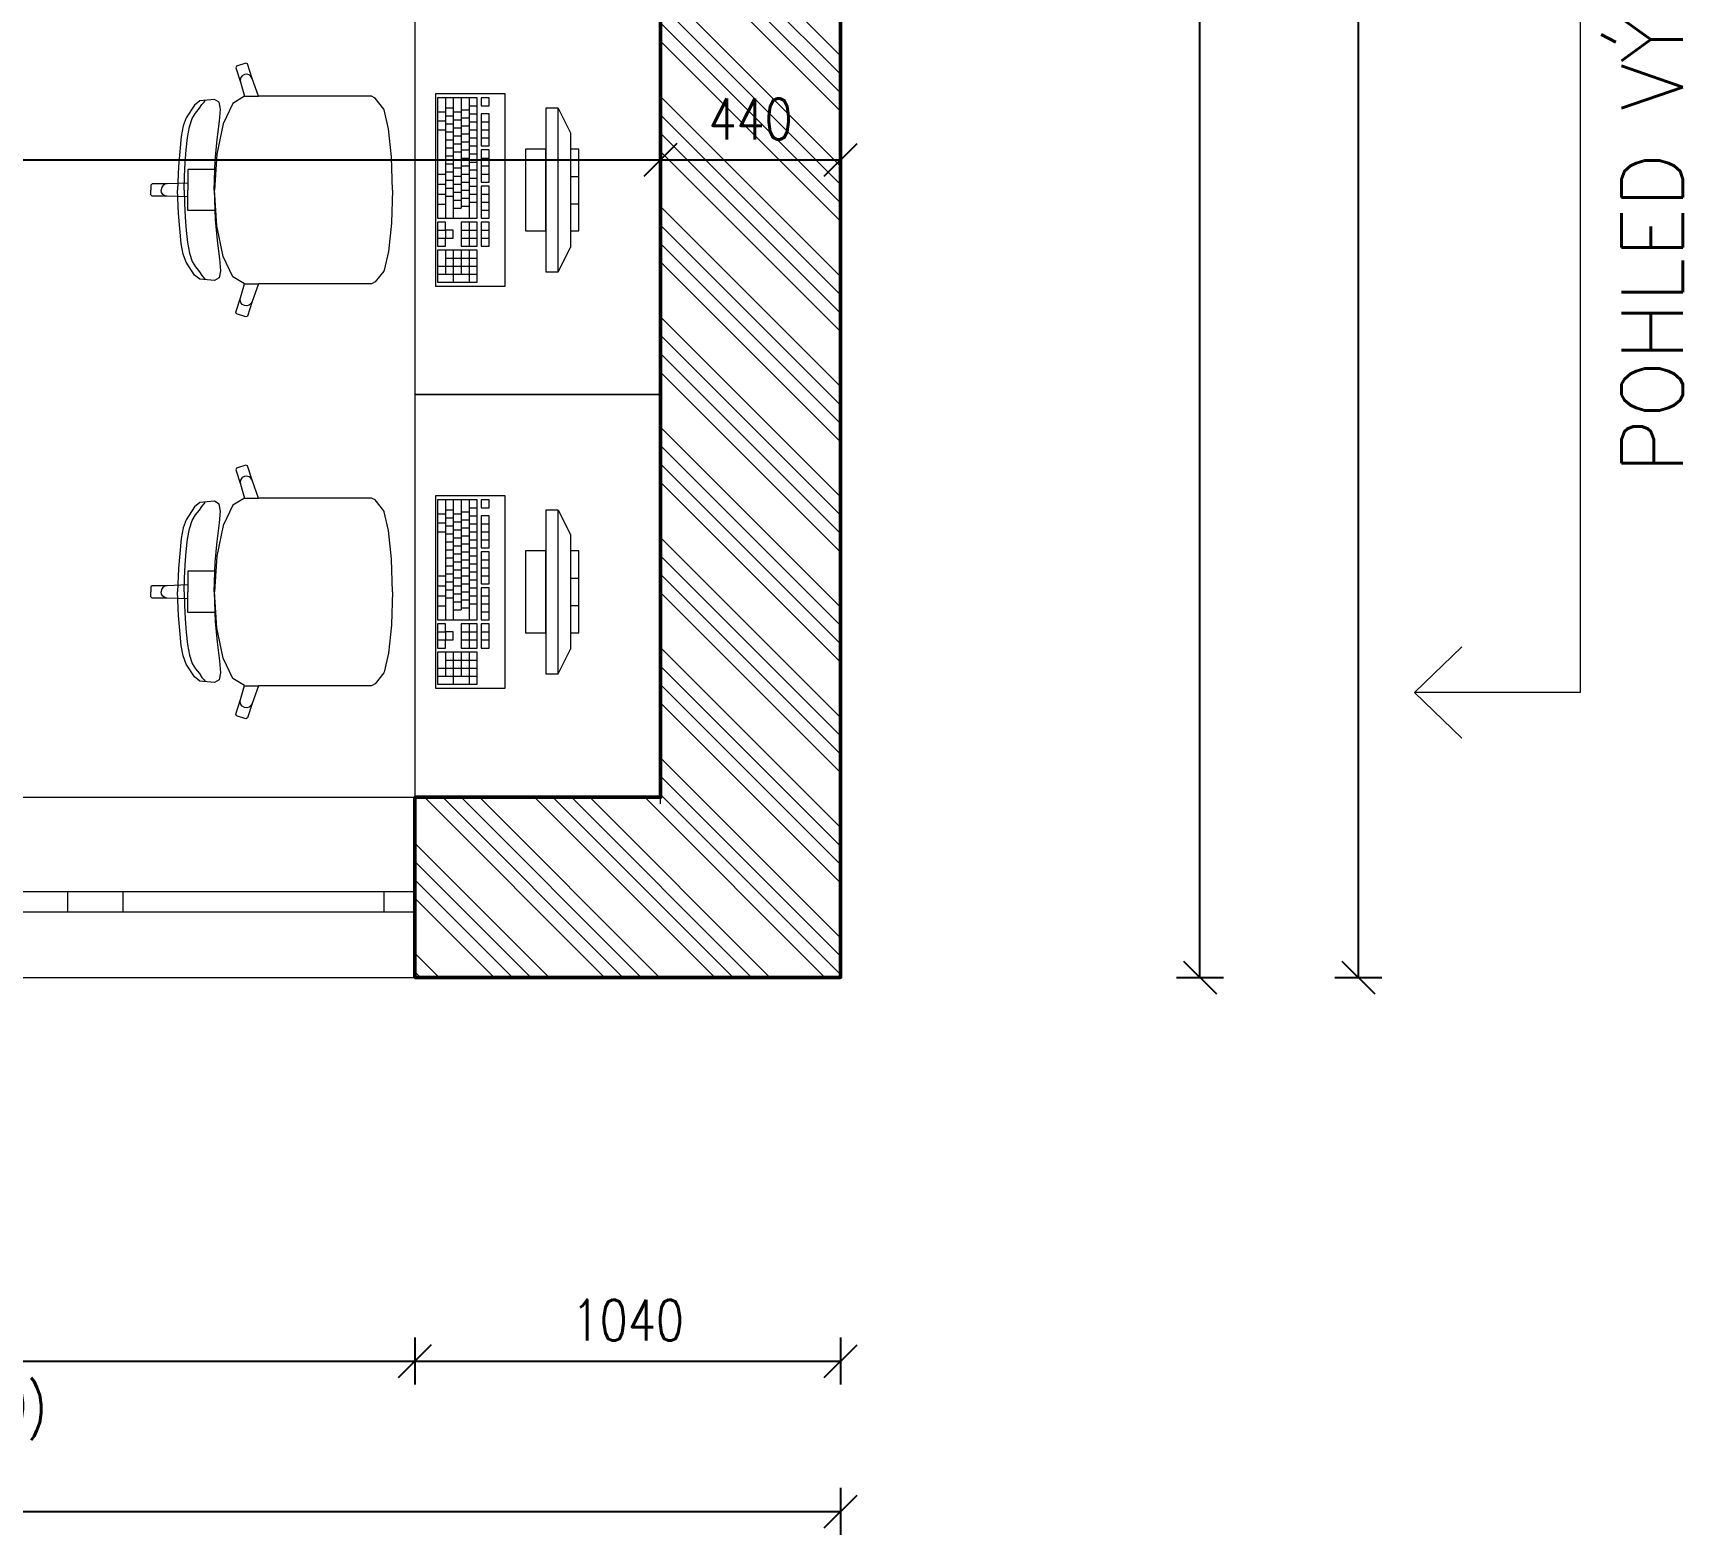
# Model space of a CAD drawing. Header units: millimetres. Extents: x 89194 to 559352, y -753138 to -204019.
# Drawn here: x 350765 to 354796, y -416952 to -413281 of the extents above; entities that cross this region are included whole.
import ezdxf

# ---------------------------------------------------------------- set-up
doc = ezdxf.new("R2010")
doc.units = ezdxf.units.MM
doc.header["$LTSCALE"] = 400
doc.header["$PDMODE"] = 3
for name, color, linetype, lineweight in [('RG_koty', 7, 'Continuous', 9), ('RG_nábytek', 32, 'Continuous', 9), ('RG_okna', 3, 'Continuous', 9), ('RG_popisy', 11, 'Continuous', 9), ('RG_zdivo nové', 1, 'Continuous', 50), ('RG_šrafy', 253, 'Continuous', 9)]:
    doc.layers.add(name, color=color, linetype=linetype, lineweight=lineweight)
doc.styles.add('Koty', font='romans.shx', dxfattribs={"width": 0.8})
doc.styles.get("Standard").update_dxf_attribs({"font": 'romans.shx', "height": 100})
doc.dimstyles.new('RG_50_vnitřní', dxfattribs={"dimscale": 50, "dimtxt": 2, "dimasz": 1.6, "dimexe": 1.15, "dimexo": 0, "dimgap": 1, "dimtad": 1, "dimdec": 0, "dimrnd": 5, "dimzin": 0, "dimdsep": 46, "dimtxsty": 'Koty', "dimblk1": 'OBLIQUE', "dimblk2": 'OBLIQUE', "dimsah": 1, "dimcen": 0.09, "dimclrd": 256, "dimclre": 256, "dimclrt": 2, "dimazin": 0, "dimtfac": 1, "dimtdec": 0, "dimtmove": 2, "dimatfit": 3, "dimfxl": 1.15, "dimfxlon": 1, "dimtolj": 1, "dimtzin": 0, "dimarcsym": 0})

# ---------------------------------------------------------------- blocks, each defined once
blk = doc.blocks.new('okno_2375')
at = {"layer": 'RG_okna'}
for points in [[(437181.1, -409465), (439556.1, -409465)], [(437181.1, -409695), (439556.1, -409695)], [(437256.1, -409745), (437256.1, -409695)], [(437894.1, -409745), (437894.1, -409695)], [(438030.1, -409695), (438030.1, -409745)], [(438707.1, -409695), (438707.1, -409745)], [(438843.1, -409745), (438843.1, -409695)], [(439481.1, -409745), (439481.1, -409695)], [(437181.1, -409745), (439556.1, -409745)], [(437181.1, -409905), (439556.1, -409905)]]:
    blk.add_lwpolyline(points, dxfattribs=at)
blk = doc.blocks.new('nabytek_c_1_02')
at = {"layer": 'RG_nábytek'}
for p, q in [((351698.4, -413133.2), (351698.4, -414133.2)), ((352298.4, -414133.2), (352298.4, -413133.2)), ((351262.5, -413312.7), (351260.6, -413316.5)), ((351260.6, -413316.5), (351272, -413351.9)), ((351285.2, -413305.2), (351262.5, -413312.7)), ((351272.9, -413340.4), (351271.3, -413346)), ((351276.5, -413335.7), (351272.9, -413340.4)), ((351281.6, -413332.9), (351276.5, -413335.7)), ((351287.4, -413332.2), (351281.6, -413332.9)), ((351289, -413307.1), (351285.2, -413305.2)), ((351293, -413333.8), (351287.4, -413332.2)), ((351300.4, -413342.5), (351289, -413307.1)), ((351297.6, -413337.4), (351293, -413333.8)), ((351300.4, -413342.5), (351297.6, -413337.4)), ((351271.3, -413346), (351272, -413351.9)), ((351272, -413351.9), (351281.6, -413386)), ((351316.1, -413385.9), (351300.4, -413342.5)), ((351918.4, -413380.2), (351748.4, -413380.2)), ((351748.4, -413380.2), (351748.4, -413850.2)), ((351918.4, -413850.2), (351918.4, -413380.2)), ((351159.4, -413407.6), (351139.3, -413438.7)), ((351172.6, -413397.1), (351159.4, -413407.6)), ((351161.8, -413427.2), (351171.8, -413415.5)), ((351171.8, -413415.5), (351178, -413406.4)), ((351208.7, -413393.8), (351172.6, -413397.1)), ((351178, -413406.4), (351183.2, -413400.2)), ((351183.2, -413400.2), (351185.8, -413396.4)), ((351220.2, -413400.5), (351208.7, -413393.8)), ((351223.3, -413417.7), (351220.2, -413400.5)), ((351220.7, -413446.7), (351223.3, -413417.7)), ((351253.8, -413403.4), (351230, -413453.1)), ((351281.6, -413386), (351253.8, -413403.4)), ((351281.8, -413385.9), (351281.6, -413386)), ((351281.8, -413385.9), (351316.1, -413385.9)), ((351525.2, -413385.9), (351316.1, -413385.9)), ((351561.3, -413385.9), (351525.2, -413385.9)), ((351592.3, -413385.9), (351561.3, -413385.9)), ((351600.9, -413390.5), (351592.3, -413385.9)), ((351622.1, -413417.3), (351600.9, -413390.5)), ((351622.9, -413419.4), (351622.1, -413417.3)), ((351633.6, -413465.3), (351622.9, -413419.4)), ((351753.2, -413390), (351753.2, -413683.7)), ((351850.2, -413390), (351753.2, -413390)), ((351772.6, -413390), (351772.6, -413683.7)), ((351772.6, -413414.5), (351792, -413414.5)), ((351792, -413390), (351792, -413683.7)), ((351811.4, -413390), (351811.4, -413659.3)), ((351811.4, -413419.4), (351830.8, -413419.4)), ((351830.8, -413390), (351830.8, -413683.7)), ((351830.8, -413409.6), (351850.2, -413409.6)), ((351850.2, -413683.7), (351850.2, -413390)), ((351859.9, -413390), (351859.9, -413409.6)), ((351879.3, -413390), (351859.9, -413390)), ((351859.9, -413409.6), (351879.3, -413409.6)), ((351879.3, -413409.6), (351879.3, -413390)), ((352018.4, -413415.2), (352018.4, -413815.2)), ((352048.4, -413415.2), (352018.4, -413415.2)), ((352048.4, -413815.2), (352048.4, -413415.2)), ((352048.4, -413415.2), (352078.4, -413475.2)), ((351132.1, -413458.6), (351127.3, -413484.5)), ((351139.3, -413438.7), (351132.1, -413458.6)), ((351142.9, -413486.7), (351147.8, -413460.7)), ((351147.8, -413460.7), (351154.1, -413440.4)), ((351154.1, -413440.4), (351161.8, -413427.2)), ((351230, -413453.1), (351214.1, -413527.5)), ((351214.9, -413492), (351220.7, -413446.7)), ((351753.2, -413424.3), (351772.6, -413424.3)), ((351753.2, -413446.3), (351772.6, -413446.3)), ((351772.6, -413434), (351792, -413434)), ((351772.6, -413453.6), (351792, -413453.6)), ((351792, -413424.3), (351811.4, -413424.3)), ((351792, -413443.8), (351811.4, -413443.8)), ((351811.4, -413438.9), (351830.8, -413438.9)), ((351811.4, -413458.5), (351830.8, -413458.5)), ((351830.8, -413429.2), (351850.2, -413429.2)), ((351830.8, -413448.7), (351850.2, -413448.7)), ((351859.9, -413429.2), (351859.9, -413507.5)), ((351879.3, -413429.2), (351859.9, -413429.2)), ((351859.9, -413448.7), (351879.3, -413448.7)), ((351879.3, -413507.5), (351879.3, -413429.2)), ((351127.3, -413484.5), (351120.3, -413557.7)), ((351139.2, -413516.7), (351142.9, -413486.7)), ((351210.2, -413542.9), (351214.9, -413492)), ((351640.8, -413534.1), (351633.6, -413465.3)), ((351753.2, -413468.3), (351772.6, -413468.3)), ((351772.6, -413473.2), (351792, -413473.2)), ((351772.6, -413492.8), (351792, -413492.8)), ((351792, -413463.4), (351811.4, -413463.4)), ((351792, -413483), (351811.4, -413483)), ((351792, -413502.6), (351811.4, -413502.6)), ((351811.4, -413478.1), (351830.8, -413478.1)), ((351811.4, -413497.7), (351830.8, -413497.7)), ((351830.8, -413468.3), (351850.2, -413468.3)), ((351830.8, -413487.9), (351850.2, -413487.9)), ((351859.9, -413468.3), (351879.3, -413468.3)), ((351859.9, -413487.9), (351879.3, -413487.9)), ((352078.4, -413475.2), (352078.4, -413755.2)), ((351136.7, -413549.1), (351139.2, -413516.7)), ((351207.9, -413615.2), (351210.2, -413542.9)), ((351214.1, -413527.5), (351211.7, -413564.9)), ((351640.9, -413535.2), (351640.8, -413534.1)), ((351643.4, -413615.2), (351640.9, -413535.2)), ((351772.6, -413512.4), (351792, -413512.4)), ((351772.6, -413532), (351792, -413532)), ((351792, -413522.2), (351811.4, -413522.2)), ((351792, -413541.8), (351811.4, -413541.8)), ((351811.4, -413517.3), (351830.8, -413517.3)), ((351811.4, -413536.9), (351830.8, -413536.9)), ((351830.8, -413507.5), (351850.2, -413507.5)), ((351830.8, -413527.1), (351850.2, -413527.1)), ((351859.9, -413507.5), (351879.3, -413507.5)), ((351859.9, -413517.3), (351859.9, -413595.6)), ((351879.3, -413517.3), (351859.9, -413517.3)), ((351859.9, -413536.9), (351879.3, -413536.9)), ((351879.3, -413595.6), (351879.3, -413517.3)), ((351968.4, -413515.2), (351968.4, -413715.2)), ((352018.4, -413515.2), (351968.4, -413515.2)), ((352018.4, -413715.2), (352018.4, -413515.2)), ((352078.4, -413515.2), (352078.4, -413715.2)), ((352098.4, -413515.2), (352078.4, -413515.2)), ((352098.4, -413715.2), (352098.4, -413515.2)), ((351120.3, -413557.7), (351118.1, -413615.2)), ((351134.7, -413615.2), (351135.2, -413582.5)), ((351135.2, -413582.5), (351136.7, -413549.1)), ((351173, -413564.9), (351143.1, -413564.9)), ((351143.1, -413564.9), (351143.1, -413598.3)), ((351211.7, -413564.9), (351173, -413564.9)), ((351211.7, -413564.9), (351208.5, -413615.2)), ((351753.2, -413576), (351772.6, -413576)), ((351772.6, -413551.5), (351792, -413551.5)), ((351772.6, -413571.1), (351792, -413571.1)), ((351792, -413561.3), (351811.4, -413561.3)), ((351792, -413580.9), (351811.4, -413580.9)), ((351811.4, -413556.4), (351830.8, -413556.4)), ((351811.4, -413576), (351830.8, -413576)), ((351830.8, -413546.7), (351850.2, -413546.7)), ((351830.8, -413566.2), (351850.2, -413566.2)), ((351859.9, -413556.4), (351879.3, -413556.4)), ((351859.9, -413576), (351879.3, -413576)), ((352078.4, -413581.9), (352098.4, -413581.9)), ((351056.3, -413600.1), (351053.4, -413603.1)), ((351053.4, -413603.1), (351053.4, -413615.2)), ((351053.4, -413627.3), (351053.4, -413615.2)), ((351093.2, -413600.1), (351056.3, -413600.1)), ((351079.4, -413609.4), (351078.3, -413615.2)), ((351079.4, -413621), (351078.3, -413615.2)), ((351082.7, -413604.5), (351079.4, -413609.4)), ((351082.7, -413625.9), (351079.4, -413621)), ((351087.5, -413601.2), (351082.7, -413604.5)), ((351093.2, -413600.1), (351087.5, -413601.2)), ((351143.1, -413598.3), (351093.2, -413600.1)), ((351120.3, -413672.7), (351118.1, -413615.2)), ((351134.7, -413615.2), (351135.2, -413647.9)), ((351143.1, -413598.3), (351143.1, -413615.2)), ((351143.1, -413632.1), (351143.1, -413615.2)), ((351207.9, -413615.2), (351210.2, -413687.5)), ((351211.7, -413665.5), (351208.5, -413615.2)), ((351643.4, -413615.2), (351640.9, -413695.2)), ((351753.2, -413600.5), (351772.6, -413600.5)), ((351772.6, -413590.7), (351792, -413590.7)), ((351772.6, -413610.3), (351792, -413610.3)), ((351792, -413600.5), (351811.4, -413600.5)), ((351792, -413620.1), (351811.4, -413620.1)), ((351811.4, -413595.6), (351830.8, -413595.6)), ((351811.4, -413615.2), (351830.8, -413615.2)), ((351830.8, -413585.8), (351850.2, -413585.8)), ((351830.8, -413605.4), (351850.2, -413605.4)), ((351859.9, -413595.6), (351879.3, -413595.6)), ((351859.9, -413605.4), (351859.9, -413683.7)), ((351879.3, -413605.4), (351859.9, -413605.4)), ((351879.3, -413683.7), (351879.3, -413605.4)), ((351056.3, -413630.3), (351053.4, -413627.3)), ((351093.2, -413630.3), (351056.3, -413630.3)), ((351087.5, -413629.1), (351082.7, -413625.9)), ((351093.2, -413630.3), (351087.5, -413629.1)), ((351143.1, -413632.1), (351093.2, -413630.3)), ((351135.2, -413647.9), (351136.7, -413681.3)), ((351143.1, -413665.5), (351143.1, -413632.1)), ((351753.2, -413625), (351772.6, -413625)), ((351753.2, -413649.5), (351772.6, -413649.5)), ((351772.6, -413629.9), (351792, -413629.9)), ((351792, -413639.7), (351811.4, -413639.7)), ((351792, -413659.3), (351811.4, -413659.3)), ((351811.4, -413634.8), (351830.8, -413634.8)), ((351811.4, -413654.4), (351830.8, -413654.4)), ((351830.8, -413625), (351850.2, -413625)), ((351830.8, -413644.6), (351850.2, -413644.6)), ((351859.9, -413625), (351879.3, -413625)), ((351859.9, -413644.6), (351879.3, -413644.6)), ((351859.9, -413664.2), (351879.3, -413664.2)), ((352078.4, -413648.5), (352098.4, -413648.5)), ((351127.3, -413745.9), (351120.3, -413672.7)), ((351136.7, -413681.3), (351139.2, -413713.7)), ((351173, -413665.5), (351143.1, -413665.5)), ((351211.7, -413665.5), (351173, -413665.5)), ((351210.2, -413687.5), (351214.9, -413738.4)), ((351214.1, -413702.9), (351211.7, -413665.5)), ((351230, -413777.3), (351214.1, -413702.9)), ((351640.8, -413696.3), (351633.6, -413765)), ((351640.9, -413695.2), (351640.8, -413696.3)), ((351753.2, -413683.7), (351850.2, -413683.7)), ((351753.2, -413693.5), (351753.2, -413752.3)), ((351772.6, -413693.5), (351753.2, -413693.5)), ((351772.6, -413713.1), (351772.6, -413693.5)), ((351811.4, -413693.5), (351811.4, -413752.3)), ((351850.2, -413693.5), (351811.4, -413693.5)), ((351830.8, -413693.5), (351830.8, -413752.3)), ((351850.2, -413752.3), (351850.2, -413693.5)), ((351859.9, -413683.7), (351879.3, -413683.7)), ((351859.9, -413693.5), (351859.9, -413752.3)), ((351879.3, -413693.5), (351859.9, -413693.5)), ((351879.3, -413752.3), (351879.3, -413693.5)), ((351139.2, -413713.7), (351142.9, -413743.7)), ((351142.9, -413743.7), (351147.8, -413769.7)), ((351214.9, -413738.4), (351220.7, -413783.7)), ((351753.2, -413713.1), (351772.6, -413713.1)), ((351753.2, -413732.7), (351772.6, -413732.7)), ((351792, -413713.1), (351772.6, -413713.1)), ((351772.6, -413713.1), (351772.6, -413732.7)), ((351772.6, -413752.3), (351772.6, -413732.7)), ((351772.6, -413732.7), (351792, -413732.7)), ((351792, -413732.7), (351792, -413713.1)), ((351811.4, -413713.1), (351850.2, -413713.1)), ((351811.4, -413732.7), (351850.2, -413732.7)), ((351859.9, -413713.1), (351879.3, -413713.1)), ((351859.9, -413732.7), (351879.3, -413732.7)), ((351968.4, -413715.2), (352018.4, -413715.2)), ((352078.4, -413715.2), (352098.4, -413715.2)), ((351132.1, -413771.8), (351127.3, -413745.9)), ((351139.3, -413791.7), (351132.1, -413771.8)), ((351147.8, -413769.7), (351154.1, -413790)), ((351220.7, -413783.7), (351223.3, -413812.6)), ((351253.8, -413827), (351230, -413777.3)), ((351633.6, -413765), (351622.9, -413811)), ((351753.2, -413752.3), (351772.6, -413752.3)), ((351753.2, -413762.1), (351753.2, -413840.4)), ((351850.2, -413762.1), (351753.2, -413762.1)), ((351772.6, -413762.1), (351772.6, -413820.8)), ((351772.6, -413781.7), (351850.2, -413781.7)), ((351792, -413762.1), (351792, -413840.4)), ((351811.4, -413752.3), (351850.2, -413752.3)), ((351811.4, -413762.1), (351811.4, -413820.8)), ((351830.8, -413762.1), (351830.8, -413840.4)), ((351850.2, -413840.4), (351850.2, -413762.1)), ((351859.9, -413752.3), (351879.3, -413752.3)), ((352048.4, -413815.2), (352078.4, -413755.2)), ((351159.4, -413822.8), (351139.3, -413791.7)), ((351154.1, -413790), (351161.8, -413803.2)), ((351172.6, -413833.3), (351159.4, -413822.8)), ((351161.8, -413803.2), (351171.8, -413814.9)), ((351171.8, -413814.9), (351178, -413824)), ((351178, -413824), (351183.2, -413830.2)), ((351223.3, -413812.6), (351220.2, -413829.9)), ((351622.1, -413813.1), (351600.9, -413839.9)), ((351622.9, -413811), (351622.1, -413813.1)), ((351753.2, -413801.2), (351850.2, -413801.2)), ((351753.2, -413820.8), (351850.2, -413820.8)), ((352018.4, -413815.2), (352048.4, -413815.2)), ((351208.7, -413836.6), (351172.6, -413833.3)), ((351183.2, -413830.2), (351185.8, -413834)), ((351220.2, -413829.9), (351208.7, -413836.6)), ((351281.6, -413844.3), (351253.8, -413827)), ((351272, -413878.5), (351281.6, -413844.3)), ((351281.8, -413844.5), (351281.6, -413844.3)), ((351281.8, -413844.5), (351316.1, -413844.5)), ((351316.1, -413844.5), (351300.4, -413887.8)), ((351525.2, -413844.5), (351316.1, -413844.5)), ((351561.3, -413844.5), (351525.2, -413844.5)), ((351592.3, -413844.5), (351561.3, -413844.5)), ((351600.9, -413839.9), (351592.3, -413844.5)), ((351748.4, -413850.2), (351918.4, -413850.2)), ((351753.2, -413840.4), (351850.2, -413840.4)), ((351260.6, -413913.9), (351272, -413878.5)), ((351271.3, -413884.4), (351272, -413878.5)), ((351272.9, -413890), (351271.3, -413884.4)), ((351276.5, -413894.7), (351272.9, -413890)), ((351281.6, -413897.5), (351276.5, -413894.7)), ((351287.4, -413898.2), (351281.6, -413897.5)), ((351293, -413896.6), (351287.4, -413898.2)), ((351300.4, -413887.8), (351289, -413923.3)), ((351297.6, -413893), (351293, -413896.6)), ((351300.4, -413887.8), (351297.6, -413893)), ((351262.5, -413917.7), (351260.6, -413913.9)), ((351285.2, -413925.2), (351262.5, -413917.7)), ((351289, -413923.3), (351285.2, -413925.2)), ((351698.4, -414115.2), (352298.4, -414115.2)), ((352298.4, -414115.2), (351698.4, -414115.2)), ((351698.4, -414115.2), (351698.4, -415115.2)), ((352298.4, -415115.2), (352298.4, -414115.2)), ((351262.5, -414294.7), (351260.6, -414298.5)), ((351260.6, -414298.5), (351272, -414333.9)), ((351285.2, -414287.2), (351262.5, -414294.7)), ((351289, -414289.1), (351285.2, -414287.2)), ((351300.4, -414324.5), (351289, -414289.1)), ((351272.9, -414322.4), (351271.3, -414328)), ((351271.3, -414328), (351272, -414333.9)), ((351272, -414333.9), (351281.6, -414368)), ((351276.5, -414317.7), (351272.9, -414322.4)), ((351281.6, -414314.9), (351276.5, -414317.7)), ((351287.4, -414314.2), (351281.6, -414314.9)), ((351293, -414315.8), (351287.4, -414314.2)), ((351297.6, -414319.4), (351293, -414315.8)), ((351300.4, -414324.5), (351297.6, -414319.4)), ((351316.1, -414367.9), (351300.4, -414324.5)), ((351159.4, -414389.6), (351139.3, -414420.7)), ((351172.6, -414379.1), (351159.4, -414389.6)), ((351171.8, -414397.5), (351178, -414388.4)), ((351208.7, -414375.8), (351172.6, -414379.1)), ((351178, -414388.4), (351183.2, -414382.2)), ((351183.2, -414382.2), (351185.8, -414378.4)), ((351220.2, -414382.5), (351208.7, -414375.8)), ((351223.3, -414399.7), (351220.2, -414382.5)), ((351253.8, -414385.4), (351230, -414435.1)), ((351281.6, -414368), (351253.8, -414385.4)), ((351281.8, -414367.9), (351281.6, -414368)), ((351281.8, -414367.9), (351316.1, -414367.9)), ((351525.2, -414367.9), (351316.1, -414367.9)), ((351561.3, -414367.9), (351525.2, -414367.9)), ((351592.3, -414367.9), (351561.3, -414367.9)), ((351600.9, -414372.5), (351592.3, -414367.9)), ((351622.1, -414399.3), (351600.9, -414372.5)), ((351918.4, -414362.2), (351748.4, -414362.2)), ((351748.4, -414362.2), (351748.4, -414832.2)), ((351753.2, -414372), (351753.2, -414665.7)), ((351850.2, -414372), (351753.2, -414372)), ((351772.6, -414372), (351772.6, -414665.7)), ((351792, -414372), (351792, -414665.7)), ((351811.4, -414372), (351811.4, -414641.3)), ((351830.8, -414372), (351830.8, -414665.7)), ((351850.2, -414665.7), (351850.2, -414372)), ((351859.9, -414372), (351859.9, -414391.6)), ((351879.3, -414372), (351859.9, -414372)), ((351879.3, -414391.6), (351879.3, -414372)), ((351918.4, -414832.2), (351918.4, -414362.2)), ((351139.3, -414420.7), (351132.1, -414440.6)), ((351147.8, -414442.7), (351154.1, -414422.4)), ((351154.1, -414422.4), (351161.8, -414409.2)), ((351161.8, -414409.2), (351171.8, -414397.5)), ((351214.9, -414474), (351220.7, -414428.7)), ((351220.7, -414428.7), (351223.3, -414399.7)), ((351622.9, -414401.4), (351622.1, -414399.3)), ((351633.6, -414447.3), (351622.9, -414401.4)), ((351753.2, -414406.3), (351772.6, -414406.3)), ((351753.2, -414428.3), (351772.6, -414428.3)), ((351772.6, -414396.5), (351792, -414396.5)), ((351772.6, -414416), (351792, -414416)), ((351792, -414406.3), (351811.4, -414406.3)), ((351792, -414425.8), (351811.4, -414425.8)), ((351811.4, -414401.4), (351830.8, -414401.4)), ((351811.4, -414420.9), (351830.8, -414420.9)), ((351830.8, -414391.6), (351850.2, -414391.6)), ((351830.8, -414411.2), (351850.2, -414411.2)), ((351859.9, -414391.6), (351879.3, -414391.6)), ((351859.9, -414411.2), (351859.9, -414489.5)), ((351879.3, -414411.2), (351859.9, -414411.2)), ((351879.3, -414489.5), (351879.3, -414411.2)), ((352018.4, -414397.2), (352018.4, -414797.2)), ((352048.4, -414397.2), (352018.4, -414397.2)), ((352048.4, -414797.2), (352048.4, -414397.2)), ((352048.4, -414397.2), (352078.4, -414457.2)), ((351127.3, -414466.5), (351120.3, -414539.7)), ((351132.1, -414440.6), (351127.3, -414466.5)), ((351139.2, -414498.7), (351142.9, -414468.7)), ((351142.9, -414468.7), (351147.8, -414442.7)), ((351230, -414435.1), (351214.1, -414509.5)), ((351640.8, -414516.1), (351633.6, -414447.3)), ((351753.2, -414450.3), (351772.6, -414450.3)), ((351772.6, -414435.6), (351792, -414435.6)), ((351772.6, -414455.2), (351792, -414455.2)), ((351792, -414445.4), (351811.4, -414445.4)), ((351792, -414465), (351811.4, -414465)), ((351811.4, -414440.5), (351830.8, -414440.5)), ((351811.4, -414460.1), (351830.8, -414460.1)), ((351830.8, -414430.7), (351850.2, -414430.7)), ((351830.8, -414450.3), (351850.2, -414450.3)), ((351830.8, -414469.9), (351850.2, -414469.9)), ((351859.9, -414430.7), (351879.3, -414430.7)), ((351859.9, -414450.3), (351879.3, -414450.3)), ((351859.9, -414469.9), (351879.3, -414469.9)), ((352078.4, -414457.2), (352078.4, -414737.2)), ((351136.7, -414531.1), (351139.2, -414498.7)), ((351210.2, -414524.9), (351214.9, -414474)), ((351214.1, -414509.5), (351211.7, -414546.9)), ((351772.6, -414474.8), (351792, -414474.8)), ((351772.6, -414494.4), (351792, -414494.4)), ((351792, -414484.6), (351811.4, -414484.6)), ((351792, -414504.2), (351811.4, -414504.2)), ((351811.4, -414479.7), (351830.8, -414479.7)), ((351811.4, -414499.3), (351830.8, -414499.3)), ((351830.8, -414489.5), (351850.2, -414489.5)), ((351830.8, -414509.1), (351850.2, -414509.1)), ((351859.9, -414489.5), (351879.3, -414489.5)), ((351859.9, -414499.3), (351859.9, -414577.6)), ((351879.3, -414499.3), (351859.9, -414499.3)), ((351879.3, -414577.6), (351879.3, -414499.3)), ((351968.4, -414497.2), (351968.4, -414697.2)), ((352018.4, -414497.2), (351968.4, -414497.2)), ((352018.4, -414697.2), (352018.4, -414497.2)), ((352078.4, -414497.2), (352078.4, -414697.2)), ((352098.4, -414497.2), (352078.4, -414497.2)), ((352098.4, -414697.2), (352098.4, -414497.2)), ((351120.3, -414539.7), (351118.1, -414597.2)), ((351135.2, -414564.5), (351136.7, -414531.1)), ((351173, -414546.9), (351143.1, -414546.9)), ((351143.1, -414546.9), (351143.1, -414580.3)), ((351211.7, -414546.9), (351173, -414546.9)), ((351207.9, -414597.2), (351210.2, -414524.9)), ((351211.7, -414546.9), (351208.5, -414597.2)), ((351640.9, -414517.2), (351640.8, -414516.1)), ((351643.4, -414597.2), (351640.9, -414517.2)), ((351772.6, -414514), (351792, -414514)), ((351772.6, -414533.5), (351792, -414533.5)), ((351792, -414523.8), (351811.4, -414523.8)), ((351792, -414543.3), (351811.4, -414543.3)), ((351811.4, -414518.9), (351830.8, -414518.9)), ((351811.4, -414538.4), (351830.8, -414538.4)), ((351830.8, -414528.7), (351850.2, -414528.7)), ((351830.8, -414548.2), (351850.2, -414548.2)), ((351859.9, -414518.9), (351879.3, -414518.9)), ((351859.9, -414538.4), (351879.3, -414538.4)), ((351056.3, -414582.1), (351053.4, -414585.1)), ((351053.4, -414585.1), (351053.4, -414597.2)), ((351093.2, -414582.1), (351056.3, -414582.1)), ((351082.7, -414586.5), (351079.4, -414591.4)), ((351087.5, -414583.2), (351082.7, -414586.5)), ((351093.2, -414582.1), (351087.5, -414583.2)), ((351143.1, -414580.3), (351093.2, -414582.1)), ((351134.7, -414597.2), (351135.2, -414564.5)), ((351143.1, -414580.3), (351143.1, -414597.2)), ((351753.2, -414558), (351772.6, -414558)), ((351753.2, -414582.5), (351772.6, -414582.5)), ((351772.6, -414553.1), (351792, -414553.1)), ((351772.6, -414572.7), (351792, -414572.7)), ((351792, -414562.9), (351811.4, -414562.9)), ((351792, -414582.5), (351811.4, -414582.5)), ((351811.4, -414558), (351830.8, -414558)), ((351811.4, -414577.6), (351830.8, -414577.6)), ((351830.8, -414567.8), (351850.2, -414567.8)), ((351830.8, -414587.4), (351850.2, -414587.4)), ((351859.9, -414558), (351879.3, -414558)), ((351859.9, -414577.6), (351879.3, -414577.6)), ((351859.9, -414587.4), (351859.9, -414665.7)), ((351879.3, -414587.4), (351859.9, -414587.4)), ((351879.3, -414665.7), (351879.3, -414587.4)), ((352078.4, -414563.9), (352098.4, -414563.9)), ((351053.4, -414609.3), (351053.4, -414597.2)), ((351056.3, -414612.3), (351053.4, -414609.3)), ((351093.2, -414612.3), (351056.3, -414612.3)), ((351079.4, -414591.4), (351078.3, -414597.2)), ((351079.4, -414603), (351078.3, -414597.2)), ((351082.7, -414607.9), (351079.4, -414603)), ((351087.5, -414611.1), (351082.7, -414607.9)), ((351093.2, -414612.3), (351087.5, -414611.1)), ((351143.1, -414614.1), (351093.2, -414612.3)), ((351120.3, -414654.7), (351118.1, -414597.2)), ((351134.7, -414597.2), (351135.2, -414629.9)), ((351135.2, -414629.9), (351136.7, -414663.3)), ((351143.1, -414614.1), (351143.1, -414597.2)), ((351143.1, -414647.5), (351143.1, -414614.1)), ((351207.9, -414597.2), (351210.2, -414669.5)), ((351211.7, -414647.5), (351208.5, -414597.2)), ((351643.4, -414597.2), (351640.9, -414677.2)), ((351753.2, -414607), (351772.6, -414607)), ((351753.2, -414631.5), (351772.6, -414631.5)), ((351772.6, -414592.3), (351792, -414592.3)), ((351772.6, -414611.9), (351792, -414611.9)), ((351792, -414602.1), (351811.4, -414602.1)), ((351792, -414621.7), (351811.4, -414621.7)), ((351811.4, -414597.2), (351830.8, -414597.2)), ((351811.4, -414616.8), (351830.8, -414616.8)), ((351830.8, -414607), (351850.2, -414607)), ((351830.8, -414626.6), (351850.2, -414626.6)), ((351859.9, -414607), (351879.3, -414607)), ((351859.9, -414626.6), (351879.3, -414626.6)), ((352078.4, -414630.5), (352098.4, -414630.5)), ((351127.3, -414727.9), (351120.3, -414654.7)), ((351136.7, -414663.3), (351139.2, -414695.7)), ((351173, -414647.5), (351143.1, -414647.5)), ((351211.7, -414647.5), (351173, -414647.5)), ((351210.2, -414669.5), (351214.9, -414720.4)), ((351214.1, -414684.9), (351211.7, -414647.5)), ((351753.2, -414665.7), (351850.2, -414665.7)), ((351792, -414641.3), (351811.4, -414641.3)), ((351811.4, -414636.4), (351830.8, -414636.4)), ((351859.9, -414646.2), (351879.3, -414646.2)), ((351859.9, -414665.7), (351879.3, -414665.7)), ((351139.2, -414695.7), (351142.9, -414725.7)), ((351230, -414759.3), (351214.1, -414684.9)), ((351640.8, -414678.3), (351633.6, -414747)), ((351640.9, -414677.2), (351640.8, -414678.3)), ((351753.2, -414675.5), (351753.2, -414734.3)), ((351772.6, -414675.5), (351753.2, -414675.5)), ((351753.2, -414695.1), (351772.6, -414695.1)), ((351772.6, -414695.1), (351772.6, -414675.5)), ((351792, -414695.1), (351772.6, -414695.1)), ((351772.6, -414695.1), (351772.6, -414714.7)), ((351792, -414714.7), (351792, -414695.1)), ((351811.4, -414675.5), (351811.4, -414734.3)), ((351850.2, -414675.5), (351811.4, -414675.5)), ((351811.4, -414695.1), (351850.2, -414695.1)), ((351830.8, -414675.5), (351830.8, -414734.3)), ((351850.2, -414734.3), (351850.2, -414675.5)), ((351859.9, -414675.5), (351859.9, -414734.3)), ((351879.3, -414675.5), (351859.9, -414675.5)), ((351859.9, -414695.1), (351879.3, -414695.1)), ((351879.3, -414734.3), (351879.3, -414675.5)), ((351968.4, -414697.2), (352018.4, -414697.2)), ((352078.4, -414697.2), (352098.4, -414697.2)), ((351132.1, -414753.8), (351127.3, -414727.9)), ((351142.9, -414725.7), (351147.8, -414751.7)), ((351147.8, -414751.7), (351154.1, -414772)), ((351214.9, -414720.4), (351220.7, -414765.7)), ((351633.6, -414747), (351622.9, -414793)), ((351753.2, -414714.7), (351772.6, -414714.7)), ((351753.2, -414734.3), (351772.6, -414734.3)), ((351753.2, -414744.1), (351753.2, -414822.4)), ((351850.2, -414744.1), (351753.2, -414744.1)), ((351772.6, -414734.3), (351772.6, -414714.7)), ((351772.6, -414714.7), (351792, -414714.7)), ((351772.6, -414744.1), (351772.6, -414802.8)), ((351792, -414744.1), (351792, -414822.4)), ((351811.4, -414714.7), (351850.2, -414714.7)), ((351811.4, -414734.3), (351850.2, -414734.3)), ((351811.4, -414744.1), (351811.4, -414802.8)), ((351830.8, -414744.1), (351830.8, -414822.4)), ((351850.2, -414822.4), (351850.2, -414744.1)), ((351859.9, -414714.7), (351879.3, -414714.7)), ((351859.9, -414734.3), (351879.3, -414734.3)), ((352048.4, -414797.2), (352078.4, -414737.2)), ((351139.3, -414773.7), (351132.1, -414753.8)), ((351159.4, -414804.8), (351139.3, -414773.7)), ((351154.1, -414772), (351161.8, -414785.2)), ((351161.8, -414785.2), (351171.8, -414796.9)), ((351220.7, -414765.7), (351223.3, -414794.6)), ((351253.8, -414809), (351230, -414759.3)), ((351753.2, -414783.2), (351850.2, -414783.2)), ((351772.6, -414763.7), (351850.2, -414763.7)), ((351172.6, -414815.3), (351159.4, -414804.8)), ((351171.8, -414796.9), (351178, -414806)), ((351208.7, -414818.6), (351172.6, -414815.3)), ((351178, -414806), (351183.2, -414812.2)), ((351183.2, -414812.2), (351185.8, -414816)), ((351220.2, -414811.9), (351208.7, -414818.6)), ((351223.3, -414794.6), (351220.2, -414811.9)), ((351281.6, -414826.3), (351253.8, -414809)), ((351272, -414860.5), (351281.6, -414826.3)), ((351281.8, -414826.5), (351281.6, -414826.3)), ((351281.8, -414826.5), (351316.1, -414826.5)), ((351316.1, -414826.5), (351300.4, -414869.8)), ((351525.2, -414826.5), (351316.1, -414826.5)), ((351561.3, -414826.5), (351525.2, -414826.5)), ((351592.3, -414826.5), (351561.3, -414826.5)), ((351600.9, -414821.9), (351592.3, -414826.5)), ((351622.1, -414795.1), (351600.9, -414821.9)), ((351622.9, -414793), (351622.1, -414795.1)), ((351748.4, -414832.2), (351918.4, -414832.2)), ((351753.2, -414802.8), (351850.2, -414802.8)), ((351753.2, -414822.4), (351850.2, -414822.4)), ((352018.4, -414797.2), (352048.4, -414797.2)), ((351260.6, -414895.9), (351272, -414860.5)), ((351271.3, -414866.4), (351272, -414860.5)), ((351272.9, -414872), (351271.3, -414866.4)), ((351276.5, -414876.7), (351272.9, -414872)), ((351300.4, -414869.8), (351289, -414905.3)), ((351300.4, -414869.8), (351297.6, -414875)), ((351262.5, -414899.7), (351260.6, -414895.9)), ((351285.2, -414907.2), (351262.5, -414899.7)), ((351281.6, -414879.5), (351276.5, -414876.7)), ((351287.4, -414880.2), (351281.6, -414879.5)), ((351289, -414905.3), (351285.2, -414907.2)), ((351293, -414878.6), (351287.4, -414880.2)), ((351297.6, -414875), (351293, -414878.6)), ((351698.4, -415097.2), (352298.4, -415097.2))]:
    blk.add_line(p, q, dxfattribs=at)
blk = doc.blocks.new('_Oblique')
at = {"color": 0, "linetype": 'ByBlock', "lineweight": -2}
blk.add_line((-0.5, -0.5), (0.5, 0.5), dxfattribs=at)
blk = doc.blocks.new('*D304')
at = {"layer": 'Defpoints', "color": 0, "transparency": 16777216}
for p in [(349323.3, -415589.2), (351698.3, -415589.2), (351698.3, -416526.9)]:
    blk.add_point(p, dxfattribs=at)
at = {"layer": 'RG_koty', "lineweight": -2, "transparency": 16777216}
for p, q in [((349323.3, -416469.4), (349323.3, -416584.4)), ((351698.3, -416469.4), (351698.3, -416584.4)), ((349323.3, -416526.9), (351698.3, -416526.9))]:
    blk.add_line(p, q, dxfattribs=at)
at = {"layer": 'RG_koty', "lineweight": -2, "transparency": 16777216, "xscale": 80, "yscale": 80, "zscale": 80, "rotation": 180}
blk.add_blockref('_Oblique', (349323.3, -416526.9), dxfattribs=at)
at = {"layer": 'RG_koty', "lineweight": -2, "transparency": 16777216, "xscale": 80, "yscale": 80, "zscale": 80}
blk.add_blockref('_Oblique', (351698.3, -416526.9), dxfattribs=at)
at = {"layer": 'RG_koty', "color": 2, "transparency": 16777216, "char_height": 100, "attachment_point": 5, "style": 'Koty'}
for s, insert in [('\\A1;2375', (350510.8, -416426.9)), ('\\A1;1850(900)', (350510.8, -416653.1))]:
    blk.add_mtext(s, dxfattribs=dict(at, insert=insert))
blk = doc.blocks.new('*D305')
at = {"layer": 'Defpoints', "color": 0, "transparency": 16777216}
for p in [(351698.3, -415589.2), (352738.3, -415589.2), (352738.3, -416526.9)]:
    blk.add_point(p, dxfattribs=at)
at = {"layer": 'RG_koty', "lineweight": -2, "transparency": 16777216}
for p, q in [((351698.3, -416469.4), (351698.3, -416584.4)), ((352738.3, -416469.4), (352738.3, -416584.4)), ((351698.3, -416526.9), (352738.3, -416526.9))]:
    blk.add_line(p, q, dxfattribs=at)
at = {"layer": 'RG_koty', "lineweight": -2, "transparency": 16777216, "xscale": 80, "yscale": 80, "zscale": 80, "rotation": 180}
blk.add_blockref('_Oblique', (351698.3, -416526.9), dxfattribs=at)
at = {"layer": 'RG_koty', "lineweight": -2, "transparency": 16777216, "xscale": 80, "yscale": 80, "zscale": 80}
blk.add_blockref('_Oblique', (352738.3, -416526.9), dxfattribs=at)
at = {"layer": 'RG_koty', "color": 2, "transparency": 16777216, "insert": (352218.3, -416426.9), "char_height": 100, "attachment_point": 5, "style": 'Koty'}
blk.add_mtext('\\A1;1040', dxfattribs=at)
blk = doc.blocks.new('*D306')
at = {"layer": 'Defpoints', "color": 0, "transparency": 16777216}
for p in [(333858.3, -415589.2), (352738.3, -415589.2), (352738.3, -416894.3)]:
    blk.add_point(p, dxfattribs=at)
at = {"layer": 'RG_koty', "lineweight": -2, "transparency": 16777216}
for p, q in [((333858.3, -416836.8), (333858.3, -416951.8)), ((352738.3, -416836.8), (352738.3, -416951.8)), ((333858.3, -416894.3), (352738.3, -416894.3))]:
    blk.add_line(p, q, dxfattribs=at)
at = {"layer": 'RG_koty', "lineweight": -2, "transparency": 16777216, "xscale": 80, "yscale": 80, "zscale": 80, "rotation": 180}
blk.add_blockref('_Oblique', (333858.3, -416894.3), dxfattribs=at)
at = {"layer": 'RG_koty', "lineweight": -2, "transparency": 16777216, "xscale": 80, "yscale": 80, "zscale": 80}
blk.add_blockref('_Oblique', (352738.3, -416894.3), dxfattribs=at)
at = {"layer": 'RG_koty', "color": 2, "transparency": 16777216, "insert": (343298.3, -416794.3), "char_height": 100, "attachment_point": 5, "style": 'Koty'}
blk.add_mtext('\\A1;18880', dxfattribs=at)
blk = doc.blocks.new('*D307')
at = {"layer": 'Defpoints', "color": 0, "transparency": 16777216}
for p in [(352738.3, -410446), (353616.2, -410446), (352738.3, -415589.2)]:
    blk.add_point(p, dxfattribs=at)
at = {"layer": 'RG_koty', "lineweight": -2, "transparency": 16777216}
for p, q in [((353558.7, -410446), (353673.7, -410446)), ((353616.2, -415589.2), (353616.2, -410446)), ((353558.7, -415589.2), (353673.7, -415589.2))]:
    blk.add_line(p, q, dxfattribs=at)
at = {"layer": 'RG_koty', "lineweight": -2, "transparency": 16777216, "xscale": 80, "yscale": 80, "zscale": 80}
for p, rotation in [((353616.2, -410446), 90), ((353616.2, -415589.2), 270)]:
    blk.add_blockref('_Oblique', p, dxfattribs=dict(at, rotation=rotation))
at = {"layer": 'RG_koty', "color": 2, "transparency": 16777216, "insert": (353516.2, -413017.6), "char_height": 100, "attachment_point": 5, "rotation": 90, "style": 'Koty'}
blk.add_mtext('\\A1;5145', dxfattribs=at)
blk = doc.blocks.new('*D309')
at = {"layer": 'Defpoints', "color": 0, "transparency": 16777216}
for p in [(352738.3, -410396.7), (352738.3, -415589.2), (354003, -415589.2)]:
    blk.add_point(p, dxfattribs=at)
at = {"layer": 'RG_koty', "lineweight": -2, "transparency": 16777216}
for p, q in [((353945.5, -410396.7), (354060.5, -410396.7)), ((354003, -410396.7), (354003, -415589.2)), ((353945.5, -415589.2), (354060.5, -415589.2))]:
    blk.add_line(p, q, dxfattribs=at)
at = {"layer": 'RG_koty', "lineweight": -2, "transparency": 16777216, "xscale": 80, "yscale": 80, "zscale": 80}
for p, rotation in [((354003, -410396.7), 90), ((354003, -415589.2), 270)]:
    blk.add_blockref('_Oblique', p, dxfattribs=dict(at, rotation=rotation))
at = {"layer": 'RG_koty', "color": 2, "transparency": 16777216, "insert": (353903, -412993), "char_height": 100, "attachment_point": 5, "rotation": 90, "style": 'Koty'}
blk.add_mtext('\\A1;5190', dxfattribs=at)
blk = doc.blocks.new('*D317')
at = {"layer": 'Defpoints', "color": 0, "transparency": 16777216}
for p in [(352298.3, -413591.6), (344848.3, -415149.2), (352298.3, -415147.2)]:
    blk.add_point(p, dxfattribs=at)
at = {"layer": 'RG_koty', "lineweight": -2, "transparency": 16777216}
for p, q in [((344848.3, -413649.1), (344848.3, -413534.1)), ((352298.3, -413649.1), (352298.3, -413534.1)), ((344848.3, -413591.6), (352298.3, -413591.6))]:
    blk.add_line(p, q, dxfattribs=at)
at = {"layer": 'RG_koty', "lineweight": -2, "transparency": 16777216, "xscale": 80, "yscale": 80, "zscale": 80, "rotation": 180}
blk.add_blockref('_Oblique', (344848.3, -413591.6), dxfattribs=at)
at = {"layer": 'RG_koty', "lineweight": -2, "transparency": 16777216, "xscale": 80, "yscale": 80, "zscale": 80}
blk.add_blockref('_Oblique', (352298.3, -413591.6), dxfattribs=at)
at = {"layer": 'RG_koty', "color": 2, "transparency": 16777216, "insert": (348573.3, -413491.6), "char_height": 100, "attachment_point": 5, "style": 'Koty'}
blk.add_mtext('\\A1;7450', dxfattribs=at)
blk = doc.blocks.new('*D318')
at = {"layer": 'Defpoints', "color": 0, "transparency": 16777216}
for p in [(352738.3, -413591.6), (352298.3, -415147.2), (352738.3, -415589.2)]:
    blk.add_point(p, dxfattribs=at)
at = {"layer": 'RG_koty', "lineweight": -2, "transparency": 16777216}
for p, q in [((352298.3, -413649.1), (352298.3, -413534.1)), ((352738.3, -413649.1), (352738.3, -413534.1)), ((352298.3, -413591.6), (352738.3, -413591.6))]:
    blk.add_line(p, q, dxfattribs=at)
at = {"layer": 'RG_koty', "lineweight": -2, "transparency": 16777216, "xscale": 80, "yscale": 80, "zscale": 80, "rotation": 180}
blk.add_blockref('_Oblique', (352298.3, -413591.6), dxfattribs=at)
at = {"layer": 'RG_koty', "lineweight": -2, "transparency": 16777216, "xscale": 80, "yscale": 80, "zscale": 80}
blk.add_blockref('_Oblique', (352738.3, -413591.6), dxfattribs=at)
at = {"layer": 'RG_koty', "color": 2, "transparency": 16777216, "insert": (352518.3, -413491.6), "char_height": 100, "attachment_point": 5, "style": 'Koty'}
blk.add_mtext('\\A1;440', dxfattribs=at)

msp = doc.modelspace()

# ---------------------------------------------------------------- hatches: boundary and pattern name
at = {"layer": 'RG_šrafy'}
h = msp.add_hatch(dxfattribs=at)
h.set_pattern_fill('ANSI34,_O', color=256, scale=10, angle=90)
h.set_pattern_definition([(135, (-38756.65, -88521.15), (-134.70384, -134.70384), []), (135, (-38756.65, -88476.25), (-134.70384, -134.70384), []), (135, (-38756.65, -88431.34), (-134.70384, -134.70384), []), (135, (-38756.65, -88386.44), (-134.70384, -134.70384), [])])
h.paths.add_polyline_path([(334298.3, -404909.2), (334298.3, -404793.8), (333858.3, -404793.8), (333858.3, -415589.2), (334898.3, -415589.2), (334898.3, -415149.2), (334298.3, -415149.2), (334298.3, -413149.2), (334298.3, -409379.2), (334298.3, -409179.2), (334298.3, -407679.2), (334298.3, -407489.2)])
h.paths.add_polyline_path([(337698.3, -415149.2), (337698.3, -415149.2), (336998.3, -415149.2), (336698.3, -415149.2), (336198.3, -415149.2), (336198.3, -415589.2), (337698.3, -415589.2)])
h.paths.add_polyline_path([(341573.3, -415149.2), (341573.3, -415149.2), (340073.3, -415149.2), (340073.3, -415589.2), (341573.3, -415589.2)])
h.paths.add_polyline_path([(345448.3, -415149.2), (345448.3, -415149.2), (344848.3, -415149.2), (344548.3, -415149.2), (343948.3, -415149.2), (343948.3, -415589.2), (343948.3, -415589.2), (345448.3, -415589.2)])
h.paths.add_polyline_path([(349323.3, -415149.2), (349323.3, -415149.2), (347823.3, -415149.2), (347823.3, -415589.2), (349323.3, -415589.2)])
h.paths.add_polyline_path([(352738.3, -410446), (352298.4, -410291.1), (352298.4, -411219.2), (352298.4, -412219.2), (352298.4, -413201.2), (352298.4, -414183.2), (352298.4, -415149.2), (351698.4, -415149.2), (351698.4, -415165.2), (351698.3, -415589.2), (352738.3, -415589.2)])

# ---------------------------------------------------------------- linework, layer by layer
at = {"layer": 'RG_popisy'}
for points in [[(354545.2, -411713.1), (354545.2, -414893.2), (354140, -414893.2)], [(354255.7, -414781.4), (354140, -414893.2)], [(354255.7, -415005), (354140, -414893.2)]]:
    msp.add_lwpolyline(points, dxfattribs=at)
at = {"layer": 'RG_zdivo nové'}
msp.add_lwpolyline([(352738.3, -410396.7), (352738.3, -415589.2), (351698.3, -415589.2), (351698.3, -415149.2), (352298.3, -415149.2), (352298.3, -410241.8)], dxfattribs=at)

# ---------------------------------------------------------------- block references
at = {"layer": 'RG_nábytek'}
msp.add_blockref('nabytek_c_1_02', (0, -50), dxfattribs=at)
at = {"layer": 'RG_okna'}
msp.add_blockref('okno_2375', (-87857.8, -5684.2), dxfattribs=at)

# ---------------------------------------------------------------- texts
at = {"layer": 'RG_popisy', "ltscale": 0.1, "insert": (354646.2, -414358.4), "char_height": 150, "attachment_point": 1, "rotation": 90}
msp.add_mtext_dynamic_manual_height_columns('POHLED VÝCHODNÍ', width=2330.142, gutter_width=500, heights=[0], dxfattribs=at)

# ---------------------------------------------------------------- dimensions: what is measured, and where the dimension line sits
at = {"layer": 'RG_koty'}
for base, p1, p2, picture, middle in [((354002.9548, -415589.1936), (352738.3127, -410396.7129), (352738.3127, -415589.1936), '*D309', (353902.9548, -412992.9533)), ((353616.2, -410446), (352738.3, -415589.2), (352738.3, -410446), '*D307', (353516.2, -413017.6))]:
    dim = msp.add_linear_dim(base=base, p1=p1, p2=p2, angle=90, dimstyle='RG_50_vnitřní', dxfattribs=at)
    dim.commit()
    dim.dimension.update_dxf_attribs({"geometry": picture, "text_midpoint": middle})
for base, p1, p2, picture, middle in [((352298.3, -413591.6), (344848.3, -415149.2), (352298.3, -415147.2), '*D317', (348573.3, -413491.6)), ((352738.3, -413591.6), (352298.3, -415147.2), (352738.3, -415589.2), '*D318', (352518.3, -413491.6)), ((352738.3, -416894.3), (333858.3, -415589.2), (352738.3, -415589.2), '*D306', (343298.3, -416794.3)), ((352738.3, -416526.9), (351698.3, -415589.2), (352738.3, -415589.2), '*D305', (352218.3, -416426.9))]:
    dim = msp.add_linear_dim(base=base, p1=p1, p2=p2, dimstyle='RG_50_vnitřní', dxfattribs=at)
    dim.commit()
    dim.dimension.update_dxf_attribs({"geometry": picture, "text_midpoint": middle})
dim = msp.add_linear_dim(base=(351698.3, -416526.9), p1=(349323.3, -415589.2), p2=(351698.3, -415589.2), text='<>\\X1850(900)', dimstyle='RG_50_vnitřní', dxfattribs=at)
dim.commit()
dim.dimension.update_dxf_attribs({"geometry": '*D304', "text_midpoint": (350510.8, -416526.9)})

doc.saveas('drawing.dxf')
